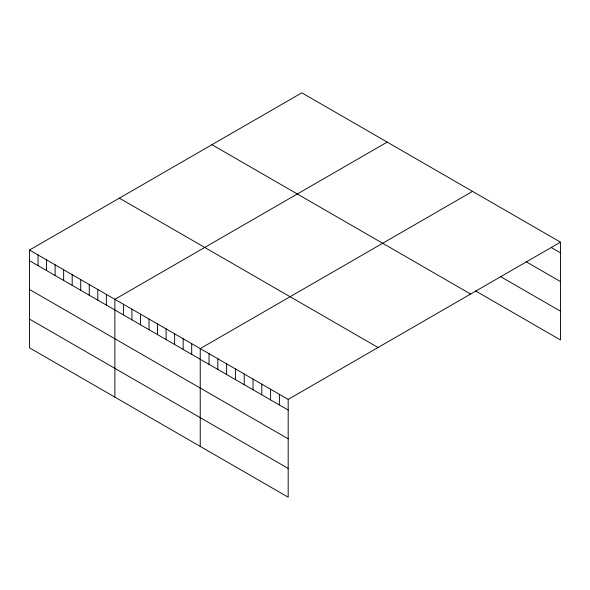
<?xml version="1.0" encoding="UTF-8"?>
<svg xmlns="http://www.w3.org/2000/svg" width="590" height="590" viewBox="0 0 590 590"><rect width="100%" height="100%" fill="white"/><g stroke="black" fill="none" stroke-linecap="round" stroke-linejoin="round"><path stroke-width="0.89" d="M560.5 242.166L288.185 399.386L288.185 497.186L29.5 347.834L29.5 250.035L301.815 92.814L560.5 242.166L560.5 339.965L475.481 290.877M387.18 142.102L114.866 299.322L114.866 397.122M472.546 191.389L200.231 348.609L200.231 446.409M551.702 247.763L560.5 252.837M526.051 261.702L560.5 281.592M500.401 276.511L560.5 311.21M211.95 144.697L470.636 294.049M119.364 198.152L378.05 347.503M29.5 250.035L288.185 399.386M29.5 260.706L288.185 410.057M29.5 289.461L288.185 438.812M29.5 319.079L288.185 468.43M279.387 394.304L279.387 404.983M270.596 389.23L270.596 399.902M261.798 384.149L261.798 394.828M253.007 379.075L253.007 389.747M244.208 373.994L244.208 384.673M235.41 368.92L235.41 379.591M226.619 363.838L226.619 374.51M217.821 358.764L217.821 369.436M209.03 353.683L209.03 364.355M191.698 343.675L191.698 354.354M183.158 338.749L183.158 349.42M174.625 333.822L174.625 344.494M166.085 328.896L166.085 339.567M157.552 323.962L157.552 334.633M149.012 319.035L149.012 329.707M140.479 314.109L140.479 324.78M131.939 309.175L131.939 319.854M123.406 304.248L123.406 314.92M106.333 294.395L106.333 305.067M97.793 289.461L97.793 300.14M89.26 284.535L89.26 295.207M80.719 279.608L80.719 290.28M72.186 274.682L72.186 285.354M63.646 269.748L63.646 280.42M55.113 264.822L55.113 275.493M46.573 259.895L46.573 270.567M38.04 254.961L38.04 265.64"/></g></svg>
